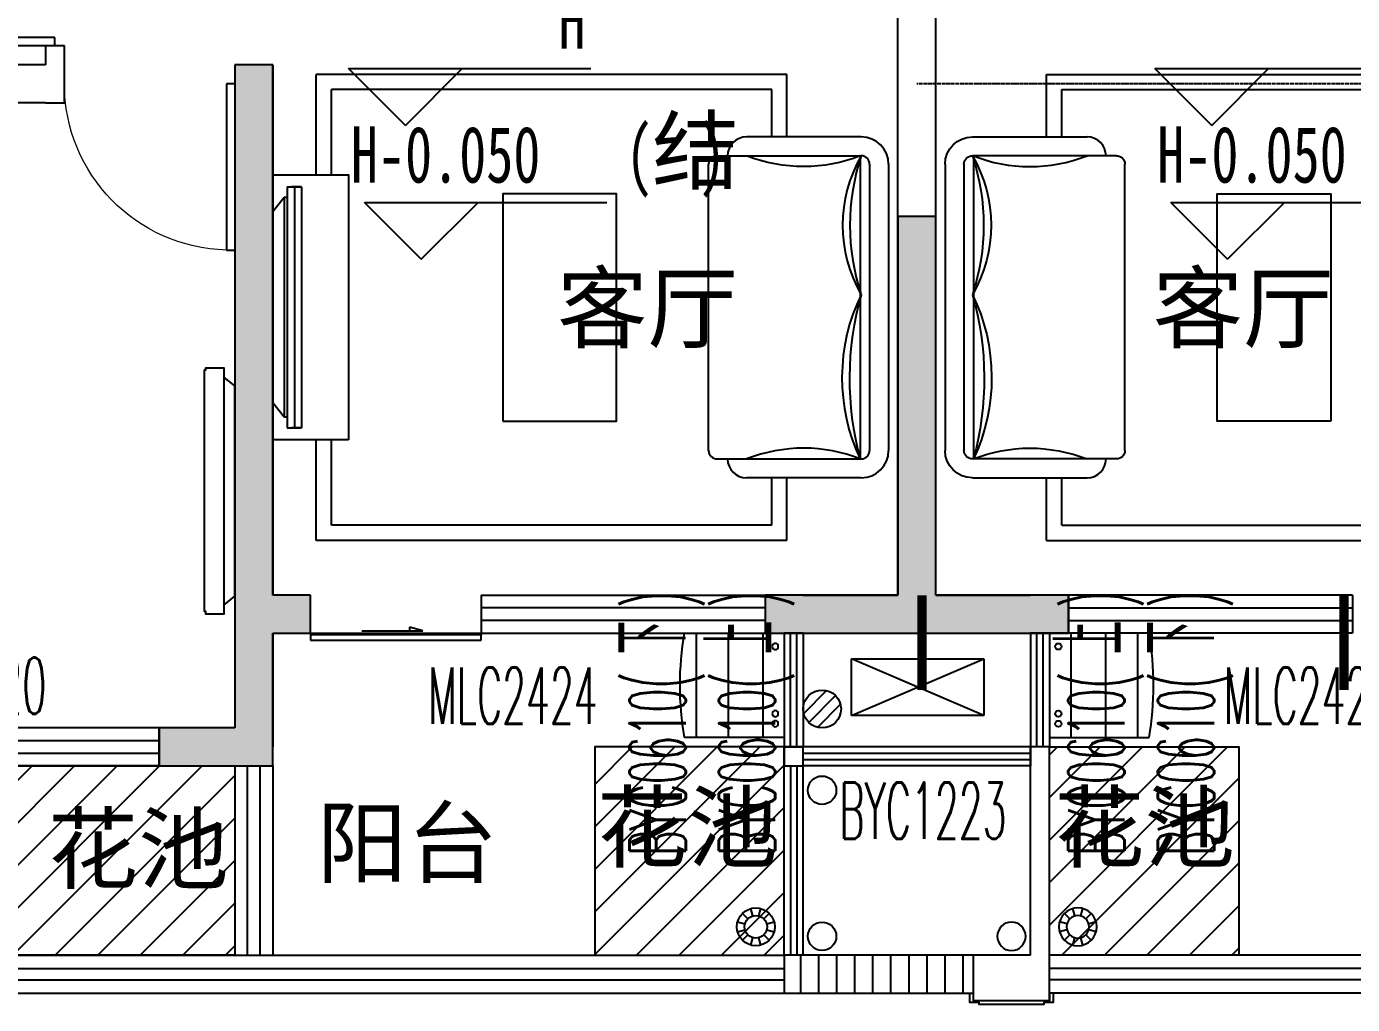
# Model space of a CAD drawing. Extents: x 3479 to 4537415, y 306 to 366510.
# Drawn here: x 4517669 to 4524669, y 273736 to 278898 of the extents above; entities that cross this region are included whole.
import ezdxf

# ---------------------------------------------------------------- set-up
doc = ezdxf.new("R2010")
doc.units = 0
doc.header["$LTSCALE"] = 10
doc.header["$MEASUREMENT"] = 0
doc.linetypes.add('DOTE', pattern=[2.42, 2, -0.2, 0.02, -0.2])
for name, color, linetype in [('2外包线', 46, 'Continuous'), ('A-OTHER', 136, 'Continuous'), ('COLUMN', 11, 'Continuous'), ('DECORATION_地漏', 202, 'Continuous'), ('DETAIL_栏杆', 42, 'Continuous'), ('DETAIL_立管', 143, 'Continuous'), ('DIM_ELEV', 3, 'Continuous'), ('DIM_IDEN', 153, 'Continuous'), ('DOTE', 18, 'DOTE'), ('LINE', 137, 'Continuous'), ('LVTRY', 6, 'Continuous'), ('LVTRY-1', 6, 'Continuous'), ('PUB_HATCH', 8, 'Continuous'), ('PUB_TEXT', 7, 'Continuous'), ('WALL', 2, 'Continuous'), ('WINDOW', 143, 'Continuous'), ('WINDOW_TEXT', 7, 'Continuous'), ('WP_Y_LG', 6, 'Continuous'), ('民族装饰格栅', 48, 'Continuous'), ('花池', 71, 'Continuous')]:
    doc.layers.add(name, color=color, linetype=linetype)
doc.layers.add('FURNITURE', color=207, linetype='Continuous', plot=False)
doc.styles.add('_TCH_DIM', font='simhei.ttf')
doc.styles.add('_TCH_WINDOW', font='SIMPLEX', dxfattribs={"bigfont": 'GBCBIG'})
doc.styles.add('HZ', font='Tssdeng.shx', dxfattribs={"width": 0.7, "bigfont": 'tssdchn.shx'})
doc.styles.get("Standard").update_dxf_attribs({"font": 'gbenor.shx', "bigfont": 'gbcbig.shx'})
doc.styles.add('功能名称', font='', dxfattribs={"width": 0.7})
doc.styles.get('功能名称').set_extended_font_data('SimSun')
pattern_1 = [(45, (2171783.15, 6962.34), (-112.253202, 112.253202), [])]

# ---------------------------------------------------------------- blocks, each defined once
blk = doc.blocks.new('A$C7A796BF3')
for p, q in [((200, 0), (200, -300)), ((900, 0), (200, 0)), ((200, 0), (900, -300)), ((900, 0), (200, -300)), ((900, -300), (900, 0)), ((200, -300), (900, -300))]:
    blk.add_line(p, q)
blk = doc.blocks.new('fggfgsfgsfg')
at = {"layer": 'FURNITURE'}
for p, q in [((565.5, -4560), (565.5, -4230)), ((565.5, -4230), (3050.5, -4230)), ((645.5, -4560), (645.5, -4310)), ((645.5, -4310), (2970.5, -4310)), ((173.4, -4560), (779, -4560)), ((934.5, -4660), (173.4, -4660)), ((179, -4660), (179, -6260)), ((29, -4704.4), (29, -6215.6)), ((129, -4704.4), (129, -6215.6)), ((979, -6215.6), (979, -4704.4)), ((934.5, -6260), (173.4, -6260)), ((173.4, -6360), (779, -6360)), ((565.5, -6690), (565.5, -6360)), ((645.5, -6610), (645.5, -6360)), ((645.5, -6610), (2970.5, -6610)), ((565.5, -6690), (3050.5, -6690))]:
    blk.add_line(p, q, dxfattribs=at)
blk.add_lwpolyline([(2066.1, -6060), (1466.1, -6060), (1466.1, -4860), (2066.1, -4860)], close=True, dxfattribs=at)
for centre, start, end in [((779, -4660), 0, 90), ((779, -6260), 270, 0)]:
    blk.add_arc(centre, 100, start, end, dxfattribs=at)
at = {"layer": 'FURNITURE', "extrusion": (0, 0, -1)}
for centre, major_axis, ratio, start_param, end_param in [((173.4, -4704.4), (102.1, 102.1), 1, 3.926991, 5.497787), ((173.4, -4704.4), (-31.4, 31.4), 1, 5.497787, 7.068583), ((-921.2, -5026.6), (0, 1156.7), 0.997726, 1.248273, 1.89332), ((-455.1, -5026.6), (0, 728.9), 0.997726, 1.043691, 2.097902), ((934.5, -4704.4), (-31.4, 31.4), 1, 0.785398, 2.356194), ((-918.4, -5833.7), (-8.8, 1367.3), 0.844026, 1.248273, 1.89332), ((-452.3, -5830.7), (-5.5, 861.6), 0.844026, 1.043691, 2.097902), ((173.4, -6215.6), (-102.1, -102.1), 1, -0.785398, 0.785398), ((173.4, -6215.6), (-31.4, -31.4), 1, -0.785398, 0.785398), ((510.7, -6910.9), (741.9, -201.1), 0.914572, 4.020494, 4.82799), ((934.5, -6215.6), (-31.4, -31.4), 1, 3.926991, 5.497787)]:
    blk.add_ellipse(centre, major_axis=major_axis, ratio=ratio, start_param=start_param, end_param=end_param, dxfattribs=at)
at = {"layer": 'FURNITURE'}
blk.add_ellipse((510.7, -4009.1), major_axis=(741.9, 201.1), ratio=0.914572, start_param=4.020494, end_param=4.82799, dxfattribs=at)
at = {"layer": 'LVTRY-1', "flags": 9}
for tag, p in [('XSIZE', (3287.8, 320)), ('YSIZE', (3287.8, 320)), ('ZSIZE', (3288.6, 320))]:
    blk.add_attdef(tag, p, '', height=0.5, dxfattribs=at)
for tag in ['YSIZE', 'XSIZE', 'ZSIZE']:
    blk.add_attdef(tag, (3290.4, 320), '', height=0.5, rotation=90, dxfattribs=at)
blk = doc.blocks.new('1#-BZC-ZZ')
at = {"layer": 'PUB_HATCH'}
for points in [[(436608.5, 726079), (437208.5, 726079), (437208.5, 726779), (437408.5, 726779), (437408.5, 726979), (437208.5, 726979), (437208.5, 729779), (437008.5, 729779), (437008.5, 726279), (436608.5, 726279)], [(439808.5, 726779), (441408.5, 726779), (441408.5, 726979), (440708.5, 726979), (440708.5, 728979), (440508.5, 728979), (440508.5, 726979), (439808.5, 726979)]]:
    blk.add_hatch(color=256, dxfattribs=at).paths.add_polyline_path(points)
at = {"layer": 'COLUMN'}
for p, q in [((437208.5, 729779), (437008.5, 729779)), ((437008.5, 729779), (437008.5, 726279)), ((437208.5, 726979), (437208.5, 729779)), ((440708.5, 728979), (440508.5, 728979)), ((440508.5, 728979), (440508.5, 726979)), ((440708.5, 726979), (440708.5, 728979)), ((437408.5, 726979), (437208.5, 726979)), ((437408.5, 726779), (437408.5, 726979)), ((440508.5, 726979), (439808.5, 726979)), ((439808.5, 726979), (439808.5, 726779)), ((441408.5, 726979), (440708.5, 726979)), ((441408.5, 726779), (441408.5, 726979)), ((437208.5, 726079), (437208.5, 726779)), ((437208.5, 726779), (437408.5, 726779)), ((439808.5, 726779), (441408.5, 726779)), ((437008.5, 726279), (436608.5, 726279)), ((436608.5, 726279), (436608.5, 726079)), ((436608.5, 726079), (437208.5, 726079))]:
    blk.add_line(p, q, dxfattribs=at)
blk = doc.blocks.new('A$C0DF322C5')
at = {"layer": 'LVTRY'}
for p, q in [((526.3, 550), (0, 550)), ((0, 550), (0, 0)), ((113.7, 550), (113.7, 0)), ((296.2, 550), (296.2, 0)), ((464.2, 550), (464.2, 0)), ((0, 0), (526.3, 0))]:
    blk.add_line(p, q, dxfattribs=at)
for centre in [(47.4, 479.7), (47.4, 125), (47.4, 71.6)]:
    blk.add_circle(centre, 16.3, dxfattribs=at)
blk.add_arc((-1057.3, 275), 1607.3, 350.14865, 9.85138, dxfattribs=at)
blk = doc.blocks.new('$DorLib2D$00000001')
for p, q in [((0.45, 0.975), (0.5, 0.975)), ((0.45, 0), (0.45, 0.975)), ((0.5, 0), (0.5, 0.975)), ((0.5, 0), (0.45, 0))]:
    blk.add_line(p, q)
at = {"lineweight": 13}
blk.add_arc((0.475, 0), 0.975, 91.46928, 180, dxfattribs=at)
blk = doc.blocks.new('$TCHSYS$WIN2D')
for p, q in [((-0.5, 0.5), (0.5, 0.5)), ((-0.5, 0.5), (-0.5, -0.5)), ((0.5, 0.5), (0.5, -0.5)), ((0.5, 0.1667), (-0.5, 0.1667)), ((0.5, -0.1667), (-0.5, -0.1667)), ((-0.5, -0.5), (0.5, -0.5))]:
    blk.add_line(p, q)
blk = doc.blocks.new('$WINLIB2D$00000001')
at = {"color": 0}
for points in [[(-0.5, 0.5), (-0.5, -0.5)], [(-0.5, 0.5), (0.5, 0.5)], [(0.5, -0.5), (0.5, 0.5)], [(0.5, 0.1667), (-0.5, 0.1667)], [(0.5, -0.1667), (-0.5, -0.1667)], [(-0.5, -0.5), (0.5, -0.5)]]:
    blk.add_lwpolyline(points, dxfattribs=at)
blk = doc.blocks.new('$DorLib2D$00000129')
at = {"color": 0, "linetype": 'Continuous'}
for p, q in [((-0.5, 0.545), (-0.5, 0.6866)), ((-0.5, 0.6866), (0.5, 0.6866)), ((0.5, 0.6866), (0.5, 0.545)), ((0.5, 0.545), (-0.5, 0.545)), ((-0.5, 0.5), (-0.5, 0.545)), ((0.5, 0.5), (0.5, 0.545)), ((-0.2, 0.4375), (0.1584, 0.4375)), ((0.1584, 0.4375), (0.0804, 0.3408)), ((0.0804, 0.3408), (0.0804, 0.4375))]:
    blk.add_line(p, q, dxfattribs=at)
blk = doc.blocks.new('$PS001_0')
for p, q in [((-0.485, -0.123), (0.123, 0.485)), ((-0.354, -0.354), (0.354, 0.354)), ((-0.118, -0.486), (0.486, 0.118))]:
    blk.add_line(p, q)
blk.add_circle((0, 0), 0.5)
at = {"style": 'HZ', "width": 0.7, "flags": 1}
for tag, p in [('UNIT', (0, 0)), ('SPEC', (0, -0.002)), ('WHAT', (0, -0.003))]:
    blk.add_attdef(tag, p, '', height=0.001, dxfattribs=at)
blk = doc.blocks.new('$LIGUAN')
at = {"color": 0, "linetype": 'Continuous'}
blk.add_circle((0, 0), 0.5, dxfattribs=at)
at = {"color": 0, "flags": 1}
for tag in ['THICK', 'BG_D', 'BG_T']:
    blk.add_attdef(tag, (0, 0), '', height=0.0001, dxfattribs=at)
blk = doc.blocks.new('地漏-03')
at = {"layer": 'LVTRY'}
for p, q in [((-70.7, 70.7), (-42.4, 42.4)), ((-15.5, 58), (-25.9, 96.6)), ((15.5, 58), (25.9, 96.6)), ((42.4, 42.4), (70.7, 70.7)), ((-96.6, 25.9), (-58, 15.5)), ((58, 15.5), (96.6, 25.9)), ((-96.6, -25.9), (-58, -15.5)), ((-70.7, -70.7), (-42.4, -42.4)), ((-25.9, -96.6), (-15.5, -58)), ((25.9, -96.6), (15.5, -58)), ((42.4, -42.4), (70.7, -70.7)), ((58, -15.5), (96.6, -25.9))]:
    blk.add_line(p, q, dxfattribs=at)
for radius in [100, 60]:
    blk.add_circle((0, 0), radius, dxfattribs=at)

msp = doc.modelspace()

# ---------------------------------------------------------------- hatches: boundary and pattern name
at = {"layer": '民族装饰格栅'}
h = msp.add_hatch(dxfattribs=at)
h.set_pattern_fill('LINE', color=256, scale=100, angle=90)
h.set_pattern_definition([(90, (4040076.65, -304795.11), (-95.25, 6e-15), [])])
h.paths.add_polyline_path([(4522668.7, 273995.9), (4521668.7, 273995.9), (4521668.7, 273795.9), (4522668.7, 273795.9)])
at = {"layer": '花池'}
h = msp.add_hatch(dxfattribs=at)
h.set_pattern_fill('ANSI31', color=256, scale=100)
h.set_pattern_definition(pattern_1)
h.paths.add_polyline_path([(4521668.7, 275095.9), (4520668.7, 275095.9), (4520668.7, 273995.9), (4521668.7, 273995.9)])
h = msp.add_hatch(dxfattribs=at)
h.set_pattern_fill('ANSI31', color=256, scale=100)
h.set_pattern_definition(pattern_1)
h.paths.add_polyline_path([(4523068.7, 275095.9), (4524068.7, 275095.9), (4524068.7, 273995.9), (4523068.7, 273995.9)])
h = msp.add_hatch(dxfattribs=at)
h.set_pattern_fill('ANSI31', color=256, scale=100)
h.set_pattern_definition([(45, (2161483.15, 8262.34), (-112.253202, 112.253202), [])])
h.paths.add_polyline_path([(4517418.7, 274995.9), (4518768.7, 274995.9), (4518768.7, 273995.9), (4517418.7, 273995.9)])

# ---------------------------------------------------------------- linework, layer by layer
at = {"layer": '2外包线'}
for points in [[(4523088.7, 273795.9), (4523088.7, 273745.9), (4523038.7, 273745.9), (4523038.7, 273735.9), (4522698.7, 273735.9), (4522698.7, 273745.9), (4522648.7, 273745.9), (4522648.7, 273795.9)], [(4523068.7, 273795.9), (4523068.7, 273755.9), (4522668.7, 273755.9), (4522668.7, 273795.9)]]:
    msp.add_lwpolyline(points, dxfattribs=at)
at = {"layer": 'DETAIL_栏杆'}
for p, q in [((4521702, 274995.9), (4521702, 273995.9)), ((4521735.3, 274995.9), (4521735.3, 273995.9)), ((4516068.7, 273925.9), (4521668.7, 273925.9)), ((4528468.7, 273925.9), (4523068.7, 273925.9)), ((4516068.7, 273865.9), (4521668.7, 273865.9)), ((4528468.7, 273865.9), (4523068.7, 273865.9))]:
    msp.add_line(p, q, dxfattribs=at)
at = {"layer": 'DIM_ELEV'}
for p, q in [((4519668.6, 278376.6), (4519368.6, 278676.6)), ((4519368.6, 278676.6), (4520647.2, 278676.6)), ((4519668.6, 278376.6), (4519968.6, 278676.6)), ((4523925.4, 278376.6), (4523625.4, 278676.6)), ((4523625.4, 278676.6), (4524904, 278676.6)), ((4523925.4, 278376.6), (4524225.4, 278676.6)), ((4519752.8, 277669.5), (4519452.8, 277969.5)), ((4519452.8, 277969.5), (4520731.4, 277969.5)), ((4519752.8, 277669.5), (4520052.8, 277969.5)), ((4524009.6, 277669.5), (4523709.6, 277969.5)), ((4523709.6, 277969.5), (4524988.2, 277969.5)), ((4524009.6, 277669.5), (4524309.6, 277969.5))]:
    msp.add_line(p, q, dxfattribs=at)
at = {"layer": 'DIM_IDEN', "const_width": 50}
for points in [[(4522395.6, 275895.9), (4522395.6, 275395.9)], [(4524624.1, 275895.9), (4524624.1, 275395.9)]]:
    msp.add_lwpolyline(points, dxfattribs=at)
at = {"layer": 'DOTE'}
msp.add_line((4529368.7, 278595.9), (4522368.7, 278595.9), dxfattribs=at)
at = {"layer": 'FURNITURE'}
for p, q in [((4521683.2, 278645.9, 0), (4519198.2, 278645.9, 0)), ((4519198.2, 278115.9, 0), (4519198.2, 278645.9, 0)), ((4521683.2, 278315.9, 0), (4521683.2, 278645.9, 0)), ((4519278.2, 278115.9, 0), (4519278.2, 278565.9, 0)), ((4521603.2, 278565.9, 0), (4519278.2, 278565.9, 0)), ((4521603.2, 278315.9, 0), (4521603.2, 278565.9, 0)), ((4522075.2, 278315.9, 0), (4521469.7, 278315.9, 0)), ((4521314.1, 278215.9, 0), (4522075.2, 278215.9, 0)), ((4522069.7, 278215.9, 0), (4522069.7, 276615.9, 0)), ((4521269.7, 276660.3, 0), (4521269.7, 278171.5, 0)), ((4522119.7, 278171.5, 0), (4522119.7, 276660.3, 0)), ((4522219.7, 278171.5, 0), (4522219.7, 276660.3, 0)), ((4519044.7, 278051.8, 0), (4519120.6, 278051.8, 0)), ((4519044.7, 278051.8, 0), (4519044.7, 276779.8, 0)), ((4519120.6, 278051.8, 0), (4519068.4, 278051.8, 0)), ((4519082.6, 278051.8, 0), (4519082.6, 276779.8, 0)), ((4519120.6, 278051.8, 0), (4519120.6, 276779.8, 0)), ((4519029.5, 277995.6, 0), (4518968.7, 277920.5, 0)), ((4519029.5, 277995.6, 0), (4519029.5, 276836.1, 0)), ((4519044.7, 277995.6, 0), (4519029.5, 277995.6, 0)), ((4519029.5, 276836.1, 0), (4518968.7, 276911.2, 0)), ((4519044.7, 276836.1, 0), (4519029.5, 276836.1, 0)), ((4519044.7, 276779.8, 0), (4519120.6, 276779.8, 0)), ((4519120.6, 276779.8, 0), (4519068.4, 276779.8, 0)), ((4519198.2, 276185.9, 0), (4519198.2, 276715.9, 0)), ((4519278.2, 276265.9, 0), (4519278.2, 276715.9, 0)), ((4521314.1, 276615.9, 0), (4522075.2, 276615.9, 0)), ((4522075.2, 276515.9, 0), (4521469.7, 276515.9, 0)), ((4521603.2, 276265.9, 0), (4521603.2, 276515.9, 0)), ((4521683.2, 276185.9, 0), (4521683.2, 276515.9, 0)), ((4521603.2, 276265.9, 0), (4519278.2, 276265.9, 0)), ((4521683.2, 276185.9, 0), (4519198.2, 276185.9, 0))]:
    msp.add_line(p, q, dxfattribs=at)
at = {"layer": 'FURNITURE', "elevation": 0}
for points in [[(4519368.7, 276715.9), (4518968.7, 276715.9), (4518968.7, 278115.9), (4519368.7, 278115.9)], [(4520182.5, 276815.9), (4520782.5, 276815.9), (4520782.5, 278015.9), (4520182.5, 278015.9)]]:
    msp.add_lwpolyline(points, close=True, dxfattribs=at)
msp.add_lwpolyline([(4518711, 275844.6), (4518768.7, 275890.5), (4518768.7, 277001.3), (4518711, 277047.2), (4518711, 275844.6), (4518711, 275795.9), (4518615.8, 275795.9), (4518615.8, 275810.1), (4518608.7, 275810.1), (4518608.7, 277085.5), (4518615.8, 277085.5), (4518615.8, 277095.9), (4518711, 277095.9), (4518711, 277047.2)], dxfattribs=at)
at = {"layer": 'FURNITURE'}
for centre, start, end in [((4521469.7, 278215.9, 0), 90, 180), ((4521469.7, 276615.9, 0), 180, 270)]:
    msp.add_arc(centre, 100, start, end, dxfattribs=at)
for centre, major_axis, ratio, start_param, end_param in [((4522075.2, 278171.5, 0), (-102.1, 102.1), 1, 3.926991, 5.497787), ((4521314.1, 278171.5, 0), (31.4, 31.4), 1, 0.785398, 2.356194), ((4522703.7, 277849.3, 0), (0, 728.9), 0.997726, 1.043691, 2.097902), ((4523169.8, 277849.3, 0), (0, 1156.7), 0.997726, 1.248273, 1.89332), ((4522075.2, 278171.5, 0), (31.4, 31.4), 1, 5.497787, 7.068583), ((4522700.9, 277045.2, 0), (5.5, 861.6), 0.844026, 1.043691, 2.097902), ((4523167, 277042.2, 0), (8.8, 1367.3), 0.844026, 1.248273, 1.89332), ((4521314.1, 276660.3, 0), (31.4, -31.4), 1, 3.926991, 5.497787), ((4521738, 275965, 0), (-741.9, -201.1), 0.914572, 4.020494, 4.82799), ((4522075.2, 276660.3, 0), (31.4, -31.4), 1, -0.785398, 0.785398), ((4522075.2, 276660.3, 0), (102.1, -102.1), 1, -0.785398, 0.785398)]:
    msp.add_ellipse(centre, major_axis=major_axis, ratio=ratio, start_param=start_param, end_param=end_param, dxfattribs=at)
at = {"layer": 'FURNITURE', "extrusion": (0, 0, -1)}
msp.add_ellipse((4521738, 278866.7, 0), major_axis=(-741.9, 201.1), ratio=0.914572, start_param=4.020494, end_param=4.82799, dxfattribs=at)
at = {"layer": 'LINE'}
for p, q in [((4521668.7, 273995.9), (4521668.7, 274995.9)), ((4521768.7, 273995.9), (4521768.7, 274995.9)), ((4516068.7, 273995.9), (4521668.7, 273995.9)), ((4528468.7, 273995.9), (4523068.7, 273995.9)), ((4516068.7, 273795.9), (4521668.7, 273795.9)), ((4528468.7, 273795.9), (4523068.7, 273795.9))]:
    msp.add_line(p, q, dxfattribs=at)
at = {"layer": 'WALL'}
for p, q in [((4522268.7, 275895.9), (4522268.7, 282895.9)), ((4522468.7, 275895.9), (4522468.7, 282895.9)), ((4517868.7, 278795.9), (4517768.7, 278795.9)), ((4517768.7, 278795.9), (4517768.7, 278695.9)), ((4517868.7, 278695.9), (4517868.7, 278795.9)), ((4517768.7, 278695.9), (4515468.7, 278695.9)), ((4517868.7, 278495.9), (4517868.7, 278695.9)), ((4518968.7, 278695.9), (4518768.7, 278695.9)), ((4518768.7, 278695.9), (4518768.7, 278495.9)), ((4518968.7, 278695.9), (4518968.7, 275895.9)), ((4517768.7, 278495.9), (4515468.7, 278495.9)), ((4517768.7, 278495.9), (4517868.7, 278495.9)), ((4518768.7, 278495.9), (4518768.7, 275795.9)), ((4519168.7, 275895.9), (4518968.7, 275895.9)), ((4519168.7, 275695.9), (4519168.7, 275895.9)), ((4521768.7, 275895.9), (4521568.7, 275895.9)), ((4521568.7, 275895.9), (4521568.7, 275695.9)), ((4521768.7, 275895.9), (4522268.7, 275895.9)), ((4522468.7, 275895.9), (4522968.7, 275895.9)), ((4523168.7, 275895.9), (4522968.7, 275895.9)), ((4523168.7, 275695.9), (4523168.7, 275895.9)), ((4518768.7, 275795.9), (4518768.7, 275195.9)), ((4518968.7, 275695.9), (4518968.7, 275095.9)), ((4518968.7, 275695.9), (4519168.7, 275695.9)), ((4521568.7, 275695.9), (4521668.7, 275695.9)), ((4521768.7, 275695.9), (4521668.7, 275695.9)), ((4521768.7, 275695.9), (4522368.7, 275695.9)), ((4522368.7, 275695.9), (4522968.7, 275695.9)), ((4523068.7, 275695.9), (4522968.7, 275695.9)), ((4523068.7, 275695.9), (4523168.7, 275695.9)), ((4518768.7, 275195.9), (4518368.7, 275195.9)), ((4518368.7, 275195.9), (4518368.7, 274995.9)), ((4518968.7, 274995.9), (4518968.7, 275095.9)), ((4521768.7, 275095.9), (4521668.7, 275095.9)), ((4521668.7, 275095.9), (4521668.7, 274995.9)), ((4521768.7, 274995.9), (4521768.7, 275095.9)), ((4522968.7, 275095.9), (4522968.7, 274995.9)), ((4523068.7, 275095.9), (4522968.7, 275095.9)), ((4523068.7, 273755.9), (4523068.7, 275095.9)), ((4518368.7, 274995.9), (4518768.7, 274995.9)), ((4518768.7, 274995.9), (4518968.7, 274995.9)), ((4521668.7, 274995.9), (4521768.7, 274995.9)), ((4522968.7, 273995.9), (4522968.7, 274995.9)), ((4518768.7, 273995.9), (4518968.7, 273995.9)), ((4522968.7, 273995.9), (4522668.7, 273995.9)), ((4522668.7, 273755.9), (4522668.7, 273995.9)), ((4523068.7, 273755.9), (4522668.7, 273755.9))]:
    msp.add_line(p, q, dxfattribs=at)
at = {"layer": 'WINDOW'}
msp.add_line((4519168.7, 275695.9), (4520068.7, 275695.9), dxfattribs=at)
at = {"layer": '民族装饰格栅'}
msp.add_lwpolyline([(4522668.7, 273995.9), (4521668.7, 273995.9), (4521668.7, 273795.9), (4522668.7, 273795.9)], close=True, dxfattribs=at)
at = {"layer": '花池'}
for points in [[(4521668.7, 275095.9), (4520668.7, 275095.9), (4520668.7, 273995.9), (4521668.7, 273995.9)], [(4523068.7, 275095.9), (4524068.7, 275095.9), (4524068.7, 273995.9), (4523068.7, 273995.9)], [(4517418.7, 274995.9), (4518768.7, 274995.9), (4518768.7, 273995.9), (4517418.7, 273995.9)]]:
    msp.add_lwpolyline(points, close=True, dxfattribs=at)

# ---------------------------------------------------------------- block references
msp.add_blockref('1#-BZC-ZZ', (4081760.2, -451083.1))
at = {"linetype": 'ByBlock'}
msp.add_blockref('fggfgsfgsfg', (4522488.7, 282875.9, 0), dxfattribs=at)
at = {"layer": 'A-OTHER', "extrusion": (0, 0, -1), "zscale": -1, "rotation": 180}
msp.add_blockref('A$C7A796BF3', (-4521823.2, 275261.3), dxfattribs=at)
at = {"layer": 'DECORATION_地漏', "xscale": 200, "yscale": 200, "zscale": 200, "rotation": 180}
msp.add_blockref('$PS001_0', (4521868.7, 275295.9), dxfattribs=at)
at = {"layer": 'DECORATION_地漏'}
msp.add_blockref('地漏-03', (4521518.7, 274145.9), dxfattribs=at)
at = {"layer": 'DECORATION_地漏', "xscale": -1}
msp.add_blockref('地漏-03', (4523218.7, 274145.9), dxfattribs=at)
at = {"layer": 'DETAIL_立管', "yscale": 150, "zscale": 150}
for p, xscale, rotation in [((4521868.7, 274095.9), 150, 359.9999992765602), ((4522868.7, 274095.9), -150, 7.234397880750977e-07)]:
    msp.add_blockref('$LIGUAN', p, dxfattribs=dict(at, xscale=xscale, rotation=rotation))
at = {"layer": 'LVTRY', "xscale": -1}
msp.add_blockref('A$C0DF322C5', (4521668.7, 275145.9), dxfattribs=at)
at = {"layer": 'LVTRY'}
msp.add_blockref('A$C0DF322C5', (4523068.7, 275145.9), dxfattribs=at)
at = {"layer": 'WINDOW'}
for name, p, xscale, yscale, zscale, rotation in [('$DorLib2D$00000001', (4517818.7, 279245.9), 900, -900, 900, 269.9999995858531), ('$DorLib2D$00000001', (4518318.7, 278595.9), -900, 900, -900, 180), ('$WINLIB2D$00000001', (4521718.7, 275395.9), -599.9999999373686, -100, -599.9999999373686, 90), ('$WINLIB2D$00000001', (4523018.7, 275395.9), -599.9999999369029, 100, -599.9999999369029, 90), ('$WINLIB2D$00000001', (4517318.7, 275095.9), -2100, -200, -2100, 359.9999999999977), ('$TCHSYS$WIN2D', (4522368.7, 275045.9), 1200, 100, 1200, 180), ('$TCHSYS$WIN2D', (4518868.7, 274495.9), 1000.000000145403, -200, 1000.000000145403, 270)]:
    msp.add_blockref(name, p, dxfattribs=dict(at, xscale=xscale, yscale=yscale, zscale=zscale, rotation=rotation))
for name, p, xscale, yscale, zscale in [('$TCHSYS$WIN2D', (4520818.7, 275795.9), 1500.000000135042, 200, 1500.000000135042), ('$TCHSYS$WIN2D', (4523918.7, 275795.9), -1500.000000135042, 200, -1500.000000135042), ('$DorLib2D$00000129', (4519618.7, 275795.9), 900, -200, 900)]:
    msp.add_blockref(name, p, dxfattribs=dict(at, xscale=xscale, yscale=yscale, zscale=zscale))
at = {"layer": 'WP_Y_LG', "xscale": 150, "yscale": 150, "zscale": 150}
msp.add_blockref('$LIGUAN', (4521868.7, 274866.9), dxfattribs=at)

# ---------------------------------------------------------------- texts
at = {"layer": 'PUB_TEXT', "style": '_TCH_DIM', "width": 0.705882}
for s, p in [('H', (4520477.2, 278781.6)), ('(', (4520831.4, 278074.5)), (')', (4521217.1, 278074.5)), ('H-0.050', (4519381.4, 278074.5)), ('H-0.050', (4523638.2, 278074.5))]:
    msp.add_text(s, height=297.5, dxfattribs=at).set_placement(p)
at = {"layer": 'PUB_TEXT'}
for s, height, style, p in [('结', 337.6, '_TCH_DIM', (4520971.4, 278074.5)), ('客厅', 350, '功能名称', (4520469.5, 277237.7)), ('客厅', 350, '功能名称', (4523613.8, 277237.7)), ('花池', 350, '功能名称', (4520680, 274496.5)), ('花池', 350, '功能名称', (4523093.5, 274496.5)), ('花池', 350, '功能名称', (4517781, 274382.7)), ('阳台', 350, '功能名称', (4519200.8, 274414.7))]:
    msp.add_text(s, height=height, dxfattribs=dict(at, style=style)).set_placement(p)
at = {"layer": 'WINDOW_TEXT', "style": '_TCH_WINDOW'}
for s, height, rotation, width, p in [(')', 297.5, 90, 0.494118, (4521148.6, 275830.4)), (')', 297.5, 90, 0.494118, (4521621.7, 275830.4)), (')', 297.5, 90, 0.494118, (4523465.7, 275830.4)), (')', 297.5, 90, 0.494118, (4523938.7, 275830.4)), ('下', 350, 90, 0.7, (4521148.6, 275585.4)), ('上', 350, 90, 0.7, (4521621.7, 275585.4)), ('上', 350, 90, 0.7, (4523465.7, 275585.4)), ('下', 350, 90, 0.7, (4523938.7, 275585.4)), ('BYC0610(', 297.5, 90, 0.494118, (4521148.6, 274521.4)), ('BYC0610(', 297.5, 90, 0.494118, (4521621.7, 274521.4)), ('BYC0610(', 297.5, 90, 0.494118, (4523465.7, 274521.4)), ('BYC0610(', 297.5, 90, 0.494118, (4523938.7, 274521.4)), ('MLC2424', 297.5, 359.99992, 0.494118, (4523989.1, 275216.7))]:
    msp.add_text(s, height=height, rotation=rotation, dxfattribs=dict(at, width=width)).set_placement(p)
at = {"layer": 'WINDOW_TEXT', "style": '_TCH_WINDOW', "width": 0.494118}
for s, p in [('PLC2120', (4516897.2, 275269.7)), ('MLC2424', (4519789.2, 275216.7)), ('BYC1223', (4521960.1, 274610.3))]:
    msp.add_text(s, height=297.5, dxfattribs=at).set_placement(p)

doc.saveas('drawing.dxf')
